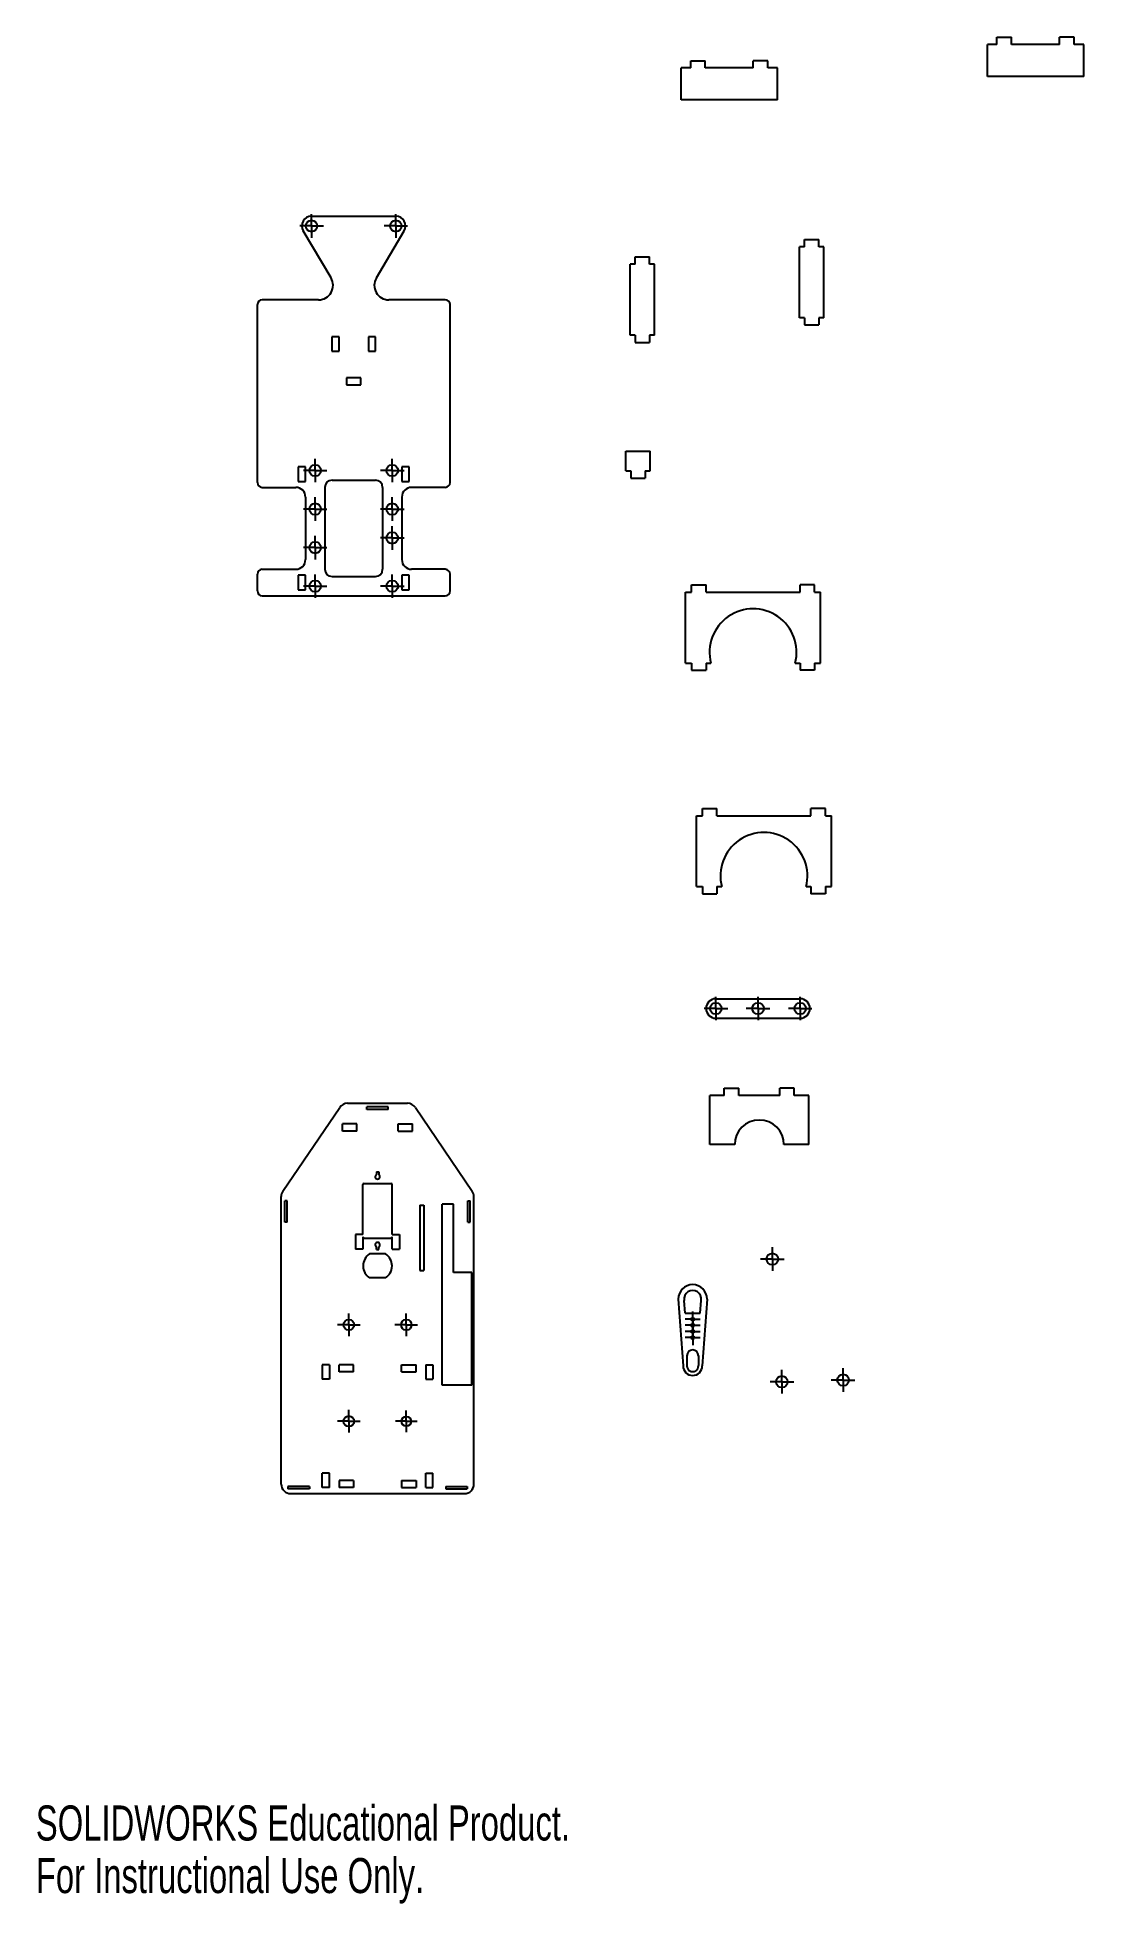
# Model space of a CAD drawing. Extents: x 1 to 435, y 0 to 774.
import ezdxf

# ---------------------------------------------------------------- set-up
doc = ezdxf.new("R2010")
doc.units = 0
doc.layers.get('0').update_dxf_attribs({"linetype": 'CONTINUOUS'})
doc.styles.add('SLDTEXTSTYLE0', font='TXT', dxfattribs={"width": 0.7})

# ---------------------------------------------------------------- blocks, each defined once
blk = doc.blocks.new('SW_CENTERMARKSYMBOL_0')
at = {"color": 0, "linetype": 'CONTINUOUS'}
for p, q in [((-2.5, 0), (-4.9, 0)), ((0, 0), (-2.5, 0)), ((0, 2.5), (0, 4.9)), ((0, 0), (0, 2.5)), ((0, 0), (0, -2.5)), ((0, 0), (2.5, 0)), ((2.5, 0), (4.9, 0)), ((0, -2.5), (0, -4.9))]:
    blk.add_line(p, q, dxfattribs=at)
blk = doc.blocks.new('SW_CENTERMARKSYMBOL_1')
at = {"color": 0, "linetype": 'CONTINUOUS'}
for p, q in [((-2.5, 0), (-4.9, 0)), ((0, 0), (-2.5, 0)), ((0, 2.5), (0, 4.9)), ((0, 0), (0, 2.5)), ((0, 0), (0, -2.5)), ((0, 0), (2.5, 0)), ((2.5, 0), (4.9, 0)), ((0, -2.5), (0, -4.9))]:
    blk.add_line(p, q, dxfattribs=at)
blk = doc.blocks.new('SW_CENTERMARKSYMBOL_2')
at = {"color": 0, "linetype": 'CONTINUOUS'}
for p, q in [((-2.5, 0), (-4.9, 0)), ((0, 0), (-2.5, 0)), ((0, 2.5), (0, 4.9)), ((0, 0), (0, 2.5)), ((0, 0), (0, -2.5)), ((0, 0), (2.5, 0)), ((2.5, 0), (4.9, 0)), ((0, -2.5), (0, -4.9))]:
    blk.add_line(p, q, dxfattribs=at)
blk = doc.blocks.new('SW_CENTERMARKSYMBOL_3')
at = {"color": 0, "linetype": 'CONTINUOUS'}
for p, q in [((-2.5, 0), (-4.9, 0)), ((0, 0), (-2.5, 0)), ((0, 2.5), (0, 4.9)), ((0, 0), (0, 2.5)), ((0, 0), (0, -2.5)), ((0, 0), (2.5, 0)), ((2.5, 0), (4.9, 0)), ((0, -2.5), (0, -4.9))]:
    blk.add_line(p, q, dxfattribs=at)
blk = doc.blocks.new('SW_CENTERMARKSYMBOL_4')
at = {"color": 0, "linetype": 'CONTINUOUS'}
for p, q in [((-2.5, 0), (-4.9, 0)), ((0, 0), (-2.5, 0)), ((0, 2.5), (0, 4.9)), ((0, 0), (0, 2.5)), ((0, 0), (0, -2.5)), ((0, 0), (2.5, 0)), ((2.5, 0), (4.9, 0)), ((0, -2.5), (0, -4.9))]:
    blk.add_line(p, q, dxfattribs=at)
blk = doc.blocks.new('SW_CENTERMARKSYMBOL_5')
at = {"color": 0, "linetype": 'CONTINUOUS'}
for p, q in [((-2.5, 0), (-4.9, 0)), ((0, 0), (-2.5, 0)), ((0, 2.5), (0, 4.9)), ((0, 0), (0, 2.5)), ((0, 0), (0, -2.5)), ((0, 0), (2.5, 0)), ((2.5, 0), (4.9, 0)), ((0, -2.5), (0, -4.9))]:
    blk.add_line(p, q, dxfattribs=at)
blk = doc.blocks.new('SW_CENTERMARKSYMBOL_6')
at = {"color": 0, "linetype": 'CONTINUOUS'}
for p, q in [((-2.5, 0), (-4.9, 0)), ((0, 0), (-2.5, 0)), ((0, 2.5), (0, 4.9)), ((0, 0), (0, 2.5)), ((0, 0), (0, -2.5)), ((0, 0), (2.5, 0)), ((2.5, 0), (4.9, 0)), ((0, -2.5), (0, -4.9))]:
    blk.add_line(p, q, dxfattribs=at)
blk = doc.blocks.new('SW_CENTERMARKSYMBOL_7')
at = {"color": 0, "linetype": 'CONTINUOUS'}
for p, q in [((-2.5, 0), (-4.9, 0)), ((0, 0), (-2.5, 0)), ((0, 2.5), (0, 4.9)), ((0, 0), (0, 2.5)), ((0, 0), (0, -2.5)), ((0, 0), (2.5, 0)), ((2.5, 0), (4.9, 0)), ((0, -2.5), (0, -4.9))]:
    blk.add_line(p, q, dxfattribs=at)
blk = doc.blocks.new('SW_CENTERMARKSYMBOL_8')
at = {"color": 0, "linetype": 'CONTINUOUS'}
for p, q in [((-2.5, 0), (-4.9, 0)), ((0, 0), (-2.5, 0)), ((0, 2.5), (0, 4.9)), ((0, 0), (0, 2.5)), ((0, 0), (0, -2.5)), ((0, 0), (2.5, 0)), ((2.5, 0), (4.9, 0)), ((0, -2.5), (0, -4.9))]:
    blk.add_line(p, q, dxfattribs=at)
blk = doc.blocks.new('SW_CENTERMARKSYMBOL_9')
at = {"color": 0, "linetype": 'CONTINUOUS'}
for p, q in [((-2.5, 0), (-4.9, 0)), ((0, 0), (-2.5, 0)), ((0, 2.5), (0, 4.9)), ((0, 0), (0, 2.5)), ((0, 0), (0, -2.5)), ((0, 0), (2.5, 0)), ((2.5, 0), (4.9, 0)), ((0, -2.5), (0, -4.9))]:
    blk.add_line(p, q, dxfattribs=at)
blk = doc.blocks.new('SW_CENTERMARKSYMBOL_10')
at = {"color": 0, "linetype": 'CONTINUOUS'}
for p, q in [((-2.5, 0), (-4.7, 0)), ((0, 0), (-2.5, 0)), ((0, 2.5), (0, 4.7)), ((0, 0), (0, 2.5)), ((0, 0), (0, -2.5)), ((0, 0), (2.5, 0)), ((2.5, 0), (4.7, 0)), ((0, -2.5), (0, -4.7))]:
    blk.add_line(p, q, dxfattribs=at)
blk = doc.blocks.new('SW_CENTERMARKSYMBOL_11')
at = {"color": 0, "linetype": 'CONTINUOUS'}
for p, q in [((-2.5, 0), (-4.7, 0)), ((0, 0), (-2.5, 0)), ((0, 2.5), (0, 4.7)), ((0, 0), (0, 2.5)), ((0, 0), (0, -2.5)), ((0, 0), (2.5, 0)), ((2.5, 0), (4.7, 0)), ((0, -2.5), (0, -4.7))]:
    blk.add_line(p, q, dxfattribs=at)
blk = doc.blocks.new('SW_CENTERMARKSYMBOL_12')
at = {"color": 0, "linetype": 'CONTINUOUS'}
for p, q in [((-2.5, 0), (-4.52, 0)), ((0, 0), (-2.5, 0)), ((0, 2.5), (0, 4.52)), ((0, 0), (0, 2.5)), ((0, 0), (0, -2.5)), ((0, 0), (2.5, 0)), ((2.5, 0), (4.52, 0)), ((0, -2.5), (0, -4.52))]:
    blk.add_line(p, q, dxfattribs=at)
blk = doc.blocks.new('SW_CENTERMARKSYMBOL_13')
at = {"color": 0, "linetype": 'CONTINUOUS'}
for p, q in [((-2.5, 0), (-4.7, 0)), ((0, 0), (-2.5, 0)), ((0, 2.5), (0, 4.7)), ((0, 0), (0, 2.5)), ((0, 0), (0, -2.5)), ((0, 0), (2.5, 0)), ((2.5, 0), (4.7, 0)), ((0, -2.5), (0, -4.7))]:
    blk.add_line(p, q, dxfattribs=at)
blk = doc.blocks.new('SW_CENTERMARKSYMBOL_14')
at = {"color": 0, "linetype": 'CONTINUOUS'}
for p, q in [((-2.5, 0), (-4.9, 0)), ((0, 0), (-2.5, 0)), ((0, 2.5), (0, 4.9)), ((0, 0), (0, 2.5)), ((0, 0), (0, -2.5)), ((0, 0), (2.5, 0)), ((2.5, 0), (4.9, 0)), ((0, -2.5), (0, -4.9))]:
    blk.add_line(p, q, dxfattribs=at)
blk = doc.blocks.new('SW_CENTERMARKSYMBOL_15')
at = {"color": 0, "linetype": 'CONTINUOUS'}
for p, q in [((-2.5, 0), (-4.9, 0)), ((0, 0), (-2.5, 0)), ((0, 2.5), (0, 4.9)), ((0, 0), (0, 2.5)), ((0, 0), (0, -2.5)), ((0, 0), (2.5, 0)), ((2.5, 0), (4.9, 0)), ((0, -2.5), (0, -4.9))]:
    blk.add_line(p, q, dxfattribs=at)
blk = doc.blocks.new('SW_CENTERMARKSYMBOL_16')
at = {"color": 0, "linetype": 'CONTINUOUS'}
for p, q in [((-2.5, 0), (-4.9, 0)), ((0, 0), (-2.5, 0)), ((0, 2.5), (0, 4.9)), ((0, 0), (0, 2.5)), ((0, 0), (0, -2.5)), ((0, 0), (2.5, 0)), ((2.5, 0), (4.9, 0)), ((0, -2.5), (0, -4.9))]:
    blk.add_line(p, q, dxfattribs=at)
blk = doc.blocks.new('SW_CENTERMARKSYMBOL_17')
at = {"color": 0, "linetype": 'CONTINUOUS'}
for p, q in [((-2.5, 0), (-3.125, 0)), ((0, 0), (-2.5, 0)), ((0, 2.5), (0, 3.125)), ((0, 0), (0, 2.5)), ((0, 0), (0, -2.5)), ((0, 0), (2.5, 0)), ((2.5, 0), (3.125, 0)), ((0, -2.5), (0, -3.125))]:
    blk.add_line(p, q, dxfattribs=at)
blk = doc.blocks.new('SW_CENTERMARKSYMBOL_18')
at = {"color": 0, "linetype": 'CONTINUOUS'}
for p, q in [((-2.5, 0), (-3.125, 0)), ((0, 0), (-2.5, 0)), ((0, 2.5), (0, 3.125)), ((0, 0), (0, 2.5)), ((0, 0), (0, -2.5)), ((0, 0), (2.5, 0)), ((2.5, 0), (3.125, 0)), ((0, -2.5), (0, -3.125))]:
    blk.add_line(p, q, dxfattribs=at)
blk = doc.blocks.new('SW_CENTERMARKSYMBOL_19')
at = {"color": 0, "linetype": 'CONTINUOUS'}
for p, q in [((-2.5, 0), (-3.125, 0)), ((0, 0), (-2.5, 0)), ((0, 2.5), (0, 3.125)), ((0, 0), (0, 2.5)), ((0, 0), (0, -2.5)), ((0, 0), (2.5, 0)), ((2.5, 0), (3.125, 0)), ((0, -2.5), (0, -3.125))]:
    blk.add_line(p, q, dxfattribs=at)
blk = doc.blocks.new('SW_CENTERMARKSYMBOL_20')
at = {"color": 0, "linetype": 'CONTINUOUS'}
for p, q in [((-2.5, 0), (-3.125, 0)), ((0, 0), (-2.5, 0)), ((0, 2.5), (0, 3.125)), ((0, 0), (0, 2.5)), ((0, 0), (0, -2.5)), ((0, 0), (2.5, 0)), ((2.5, 0), (3.125, 0)), ((0, -2.5), (0, -3.125))]:
    blk.add_line(p, q, dxfattribs=at)
blk = doc.blocks.new('SW_CENTERMARKSYMBOL_21')
at = {"color": 0, "linetype": 'CONTINUOUS'}
for p, q in [((-2.5, 0), (-4.9, 0)), ((0, 0), (-2.5, 0)), ((0, 2.5), (0, 4.9)), ((0, 0), (0, 2.5)), ((0, 0), (0, -2.5)), ((0, 0), (2.5, 0)), ((2.5, 0), (4.9, 0)), ((0, -2.5), (0, -4.9))]:
    blk.add_line(p, q, dxfattribs=at)
blk = doc.blocks.new('SW_CENTERMARKSYMBOL_22')
at = {"color": 0, "linetype": 'CONTINUOUS'}
for p, q in [((-2.5, 0), (-4.9, 0)), ((0, 0), (-2.5, 0)), ((0, 2.5), (0, 4.9)), ((0, 0), (0, 2.5)), ((0, 0), (0, -2.5)), ((0, 0), (2.5, 0)), ((2.5, 0), (4.9, 0)), ((0, -2.5), (0, -4.9))]:
    blk.add_line(p, q, dxfattribs=at)
blk = doc.blocks.new('SW_CENTERMARKSYMBOL_23')
at = {"color": 0, "linetype": 'CONTINUOUS'}
for p, q in [((-2.5, 0), (-4.9, 0)), ((0, 0), (-2.5, 0)), ((0, 2.5), (0, 4.9)), ((0, 0), (0, 2.5)), ((0, 0), (0, -2.5)), ((0, 0), (2.5, 0)), ((2.5, 0), (4.9, 0)), ((0, -2.5), (0, -4.9))]:
    blk.add_line(p, q, dxfattribs=at)

msp = doc.modelspace()

# ---------------------------------------------------------------- linework, layer by layer
at = {"color": 7, "linetype": 'CONTINUOUS'}
for p, q in [((399.01, 771.34), (395.01, 771.34)), ((395.01, 758.04), (395.01, 771.34)), ((399.01, 771.34), (399.01, 774.34)), ((399.01, 774.34), (405.01, 774.34)), ((405.01, 771.34), (405.01, 774.34)), ((425.01, 771.34), (405.01, 771.34)), ((425.01, 771.34), (425.01, 774.34)), ((431.01, 774.34), (425.01, 774.34)), ((431.01, 771.34), (431.01, 774.34)), ((435.01, 771.34), (431.01, 771.34)), ((435.01, 758.04), (435.01, 771.34)), ((271.85, 761.64), (267.85, 761.64)), ((267.85, 748.34), (267.85, 761.64)), ((271.85, 761.64), (271.85, 764.64)), ((271.85, 764.64), (277.85, 764.64)), ((277.85, 761.64), (277.85, 764.64)), ((297.85, 761.64), (277.85, 761.64)), ((297.85, 761.64), (297.85, 764.64)), ((303.85, 764.64), (297.85, 764.64)), ((303.85, 761.64), (303.85, 764.64)), ((307.85, 761.64), (303.85, 761.64)), ((307.85, 748.34), (307.85, 761.64)), ((435.01, 758.04), (395.01, 758.04)), ((307.85, 748.34), (267.85, 748.34)), ((114.46, 700.07), (149.46, 700.07)), ((122.55, 674.47), (110.99, 693.98)), ((141.36, 674.47), (152.93, 693.98)), ((319.09, 687.41), (319.09, 690.41)), ((319.09, 690.41), (325.09, 690.41)), ((325.09, 687.41), (325.09, 690.41)), ((248.8, 680.2), (248.8, 683.2)), ((248.8, 683.2), (254.8, 683.2)), ((254.8, 680.2), (254.8, 683.2)), ((319.09, 687.41), (317.09, 687.41)), ((317.09, 657.96), (317.09, 687.41)), ((327.09, 687.41), (325.09, 687.41)), ((327.09, 657.96), (327.09, 687.41)), ((248.8, 680.2), (246.8, 680.2)), ((246.8, 650.75), (246.8, 680.2)), ((256.8, 680.2), (254.8, 680.2)), ((256.8, 650.75), (256.8, 680.2)), ((91.96, 589.57), (91.96, 663.41)), ((117.39, 665.41), (93.96, 665.41)), ((169.96, 665.41), (146.52, 665.41)), ((171.96, 589.57), (171.96, 663.41)), ((248.8, 650.75), (246.8, 650.75)), ((248.8, 650.75), (248.8, 647.75)), ((256.8, 650.75), (254.8, 650.75)), ((254.8, 650.75), (254.8, 647.75)), ((319.09, 657.96), (317.09, 657.96)), ((319.09, 657.96), (319.09, 654.96)), ((319.09, 654.96), (325.09, 654.96)), ((327.09, 657.96), (325.09, 657.96)), ((325.09, 657.96), (325.09, 654.96)), ((125.86, 650.07), (122.86, 650.07)), ((122.86, 650.07), (122.86, 644.07)), ((122.86, 644.07), (125.86, 644.07)), ((125.86, 644.07), (125.86, 650.07)), ((141.06, 650.07), (138.06, 650.07)), ((138.06, 650.07), (138.06, 644.07)), ((138.06, 644.07), (141.06, 644.07)), ((141.06, 644.07), (141.06, 650.07)), ((248.8, 647.75), (254.8, 647.75)), ((134.96, 633.07), (128.96, 633.07)), ((128.96, 633.07), (128.96, 630.07)), ((128.96, 630.07), (134.96, 630.07)), ((134.96, 630.07), (134.96, 633.07)), ((245, 594.39), (245, 602.6)), ((245, 602.6), (255, 602.6)), ((255, 594.39), (255, 602.6)), ((111.96, 596.07), (108.96, 596.07)), ((108.96, 596.07), (108.96, 590.07)), ((108.96, 590.07), (111.96, 590.07)), ((111.96, 590.07), (111.96, 596.07)), ((122.96, 590.57), (140.96, 590.57)), ((154.96, 596.07), (151.96, 596.07)), ((151.96, 596.07), (151.96, 590.07)), ((151.96, 590.07), (154.96, 590.07)), ((154.96, 590.07), (154.96, 596.07)), ((245, 594.39), (247, 594.39)), ((247, 594.39), (247, 591.39)), ((247, 591.39), (253, 591.39)), ((253, 594.39), (255, 594.39)), ((253, 594.39), (253, 591.39)), ((93.96, 587.57), (107.96, 587.57)), ((111.96, 583.57), (111.96, 557.57)), ((119.96, 587.57), (119.96, 553.57)), ((143.96, 587.57), (143.96, 553.57)), ((151.96, 583.57), (151.96, 557.57)), ((169.96, 587.57), (155.96, 587.57)), ((91.96, 544.57), (91.96, 551.57)), ((93.96, 553.57), (107.96, 553.57)), ((111.96, 551.07), (108.96, 551.07)), ((108.96, 551.07), (108.96, 545.07)), ((111.96, 545.07), (111.96, 551.07)), ((122.96, 550.57), (140.96, 550.57)), ((151.96, 551.07), (151.96, 545.07)), ((154.96, 551.07), (151.96, 551.07)), ((154.96, 545.07), (154.96, 551.07)), ((169.96, 553.57), (155.96, 553.57)), ((171.96, 544.57), (171.96, 551.57)), ((93.96, 542.57), (169.96, 542.57)), ((108.96, 545.07), (111.96, 545.07)), ((151.96, 545.07), (154.96, 545.07)), ((269.76, 514.68), (269.76, 544.13)), ((269.76, 544.13), (272.26, 544.13)), ((272.26, 544.13), (272.26, 547.13)), ((272.26, 547.13), (278.26, 547.13)), ((278.26, 544.13), (278.26, 547.13)), ((278.26, 544.13), (317.26, 544.13)), ((317.26, 544.13), (317.26, 547.13)), ((323.26, 547.13), (317.26, 547.13)), ((323.26, 544.13), (323.26, 547.13)), ((323.26, 544.13), (325.76, 544.13)), ((325.76, 514.68), (325.76, 544.13)), ((269.76, 514.68), (272.26, 514.68)), ((272.26, 514.68), (272.26, 511.68)), ((272.26, 511.68), (278.26, 511.68)), ((278.26, 514.68), (280.26, 514.68)), ((278.26, 514.68), (278.26, 511.68)), ((315.26, 514.68), (317.26, 514.68)), ((317.26, 514.68), (317.26, 511.68)), ((323.26, 511.68), (317.26, 511.68)), ((323.26, 514.68), (325.76, 514.68)), ((323.26, 514.68), (323.26, 511.68)), ((274.27, 421.87), (274.27, 451.32)), ((274.27, 451.32), (276.77, 451.32)), ((276.77, 451.32), (276.77, 454.32)), ((276.77, 454.32), (282.77, 454.32)), ((282.77, 451.32), (282.77, 454.32)), ((282.77, 451.32), (321.77, 451.32)), ((321.77, 451.32), (321.77, 454.32)), ((327.77, 454.32), (321.77, 454.32)), ((327.77, 451.32), (327.77, 454.32)), ((327.77, 451.32), (330.27, 451.32)), ((330.27, 421.87), (330.27, 451.32)), ((274.27, 421.87), (276.77, 421.87)), ((276.77, 421.87), (276.77, 418.87)), ((276.77, 418.87), (282.77, 418.87)), ((282.77, 421.87), (284.77, 421.87)), ((282.77, 421.87), (282.77, 418.87)), ((319.77, 421.87), (321.77, 421.87)), ((321.77, 421.87), (321.77, 418.87)), ((327.77, 418.87), (321.77, 418.87)), ((327.77, 421.87), (330.27, 421.87)), ((327.77, 421.87), (327.77, 418.87)), ((282.31, 375.33), (317.31, 375.33)), ((282.31, 367.26), (317.31, 367.26)), ((279.85, 314.8), (279.85, 335.25)), ((285.81, 335.25), (279.85, 335.25)), ((285.81, 335.25), (285.81, 338.25)), ((285.81, 338.25), (291.81, 338.25)), ((291.81, 335.25), (291.81, 338.25)), ((308.88, 335.25), (291.81, 335.25)), ((308.88, 335.25), (308.88, 338.25)), ((314.88, 338.25), (308.88, 338.25)), ((314.88, 335.25), (314.88, 338.25)), ((320.85, 335.25), (314.88, 335.25)), ((320.85, 314.8), (320.85, 335.25)), ((102.56, 295.52), (126.14, 330.21)), ((129.45, 331.97), (154.29, 331.97)), ((146.31, 330.46), (137.42, 330.46)), ((137.42, 329.44), (137.42, 330.46)), ((146.31, 329.44), (137.42, 329.44)), ((146.31, 329.44), (146.31, 330.46)), ((157.6, 330.21), (181.18, 295.52)), ((133.33, 323.43), (127.33, 323.43)), ((127.33, 320.43), (127.33, 323.43)), ((133.33, 320.43), (127.33, 320.43)), ((133.33, 320.43), (133.33, 323.43)), ((150.41, 323.43), (156.41, 323.43)), ((150.41, 320.43), (150.41, 323.43)), ((150.41, 320.43), (156.41, 320.43)), ((156.41, 320.43), (156.41, 323.43)), ((290.12, 314.8), (279.85, 314.8)), ((320.85, 314.8), (310.57, 314.8)), ((141.37, 303.5), (142.37, 303.5)), ((141.37, 303.5), (141.37, 302.36)), ((142.37, 303.5), (142.37, 302.36)), ((135.77, 277.47), (135.77, 298.22)), ((136.27, 298.72), (147.47, 298.72)), ((147.97, 277.47), (147.97, 298.22)), ((101.87, 173.97), (101.87, 293.27)), ((104.4, 291.51), (103.38, 291.51)), ((103.38, 282.62), (103.38, 291.51)), ((104.4, 282.62), (104.4, 291.51)), ((159.48, 289.64), (159.48, 262.64)), ((159.48, 289.64), (161.05, 289.64)), ((161.05, 289.64), (161.05, 262.64)), ((173.35, 290.05), (168.7, 290.05)), ((168.7, 214.97), (168.7, 290.05)), ((173.35, 261.69), (173.35, 290.05)), ((179.34, 291.51), (180.36, 291.51)), ((179.34, 282.62), (179.34, 291.51)), ((180.36, 282.62), (180.36, 291.51)), ((181.87, 173.97), (181.87, 293.27)), ((104.4, 282.62), (103.38, 282.62)), ((179.34, 282.62), (180.36, 282.62)), ((135.77, 277.47), (132.77, 277.47)), ((132.77, 277.47), (132.77, 271.47)), ((135.77, 271.47), (132.77, 271.47)), ((135.77, 276.52), (135.77, 271.47)), ((136.27, 276.02), (147.47, 276.02)), ((141.37, 271.25), (141.37, 272.38)), ((141.37, 271.25), (142.37, 271.25)), ((142.37, 271.25), (142.37, 272.38)), ((147.97, 277.47), (150.97, 277.47)), ((147.97, 271.47), (147.97, 276.52)), ((147.97, 271.47), (150.97, 271.47)), ((150.97, 277.47), (150.97, 271.47)), ((145.18, 269.47), (138.55, 269.47)), ((145.18, 259.47), (138.55, 259.47)), ((159.48, 262.64), (161.05, 262.64)), ((180.94, 261.69), (173.35, 261.69)), ((180.94, 214.97), (180.94, 261.69)), ((266.68, 250.7), (268.68, 223)), ((269.53, 244.93), (269.12, 250.15)), ((275.83, 244.93), (276.24, 250.15)), ((278.68, 250.7), (276.68, 223)), ((269.53, 244.93), (275.83, 244.93)), ((270.28, 227.2), (270.28, 223)), ((275.08, 227.2), (275.08, 223.13)), ((121.87, 223.47), (118.87, 223.47)), ((118.87, 223.47), (118.87, 217.47)), ((121.87, 217.47), (118.87, 217.47)), ((121.87, 223.47), (121.87, 217.47)), ((125.87, 220.47), (125.87, 223.47)), ((131.87, 223.47), (125.87, 223.47)), ((131.87, 220.47), (125.87, 220.47)), ((131.87, 220.47), (131.87, 223.47)), ((151.87, 223.47), (157.87, 223.47)), ((151.87, 220.47), (151.87, 223.47)), ((151.87, 220.47), (157.87, 220.47)), ((157.87, 220.47), (157.87, 223.47)), ((161.87, 223.47), (161.87, 217.47)), ((161.87, 223.47), (164.87, 223.47)), ((161.87, 217.47), (164.87, 217.47)), ((164.87, 223.47), (164.87, 217.47)), ((180.94, 214.97), (168.7, 214.97)), ((121.87, 178.47), (118.87, 178.47)), ((118.87, 172.47), (118.87, 178.47)), ((121.87, 172.47), (121.87, 178.47)), ((161.87, 178.47), (164.87, 178.47)), ((161.87, 172.47), (161.87, 178.47)), ((164.87, 172.47), (164.87, 178.47)), ((113.56, 173), (104.67, 173)), ((104.67, 173), (104.67, 171.98)), ((113.56, 171.98), (104.67, 171.98)), ((113.56, 173), (113.56, 171.98)), ((121.87, 172.47), (118.87, 172.47)), ((131.87, 175.47), (125.87, 175.47)), ((125.87, 175.47), (125.87, 172.47)), ((131.87, 172.47), (125.87, 172.47)), ((131.87, 175.47), (131.87, 172.47)), ((151.87, 175.47), (157.87, 175.47)), ((151.87, 175.47), (151.87, 172.47)), ((151.87, 172.47), (157.87, 172.47)), ((157.87, 175.47), (157.87, 172.47)), ((161.87, 172.47), (164.87, 172.47)), ((170.18, 173), (179.07, 173)), ((170.18, 173), (170.18, 171.98)), ((170.18, 171.98), (179.07, 171.98)), ((179.07, 173), (179.07, 171.98)), ((105.87, 169.97), (177.87, 169.97))]:
    msp.add_line(p, q, dxfattribs=at)
for centre, radius in [((114.46, 696.04), 2.4), ((149.46, 696.04), 2.4), ((115.96, 594.57), 2.4), ((147.96, 594.57), 2.4), ((115.96, 578.57), 2.4), ((147.96, 578.57), 2.4), ((147.96, 566.57), 2.4), ((115.96, 562.57), 2.4), ((115.96, 546.57), 2.4), ((147.96, 546.57), 2.4), ((282.31, 371.3), 2.4), ((299.81, 371.3), 2.4), ((317.31, 371.3), 2.4), ((305.78, 267.32), 2.4), ((129.94, 240.05), 2.2), ((153.8, 240.05), 2.2), ((272.68, 242.38), 0.625), ((272.68, 239.83), 0.625), ((272.68, 237.28), 0.625), ((272.68, 234.73), 0.625), ((309.71, 216.41), 2.4), ((335.13, 217.12), 2.4), ((129.94, 200.01), 2.2), ((153.8, 200.01), 2.02)]:
    msp.add_circle(centre, radius, dxfattribs=at)
for centre, radius, start, end in [((114.46, 696.04), 4.04, 90, 210.66126), ((149.46, 696.04), 4.03, 329.33874, 90), ((117.39, 671.41), 6, 270, 30.66126), ((146.52, 671.41), 6, 149.33874, 270), ((93.96, 663.41), 2, 90, 180), ((169.96, 663.41), 2, 0, 90), ((93.96, 589.57), 2, 180, 270), ((122.96, 587.57), 3, 90, 180), ((140.96, 587.57), 3, 0, 90), ((169.96, 589.57), 2, 270, 0), ((107.96, 583.57), 4, 0, 90), ((155.96, 583.57), 4, 90, 180), ((93.96, 551.57), 2, 90, 180), ((107.96, 557.57), 4, 270, 0), ((122.96, 553.57), 3, 180, 270), ((140.96, 553.57), 3, 270, 0), ((155.96, 557.57), 4, 180, 270), ((169.96, 551.57), 2, 0, 90), ((93.96, 544.57), 2, 180, 270), ((169.96, 544.57), 2, 270, 0), ((297.76, 519.13), 18.06, 345.73288, 194.26712), ((302.27, 426.32), 18.06, 345.73288, 194.26712), ((282.31, 371.3), 4.04, 90, 270), ((317.31, 371.3), 4.04, 270, 90), ((129.45, 327.97), 4, 90, 145.79769), ((154.29, 327.97), 4, 34.20231, 90), ((300.35, 314.8), 10.22, 0, 180), ((141.87, 301.5), 1, 120, 60), ((105.87, 293.27), 4, 145.79769, 180), ((136.27, 298.22), 0.5, 90, 180), ((147.47, 298.22), 0.5, 0, 90), ((177.87, 293.27), 4, 0, 34.20231), ((136.27, 276.52), 0.5, 180, 270), ((141.87, 273.25), 1, 300, 240), ((147.47, 276.52), 0.5, 270, 0), ((141.87, 264.47), 6, 123.55731, 236.44269), ((141.87, 264.47), 6, 303.55731, 56.44269), ((272.68, 250.7), 6, 0, 180), ((272.68, 250.7), 3.6, 351.14606, 188.85394), ((272.68, 227.2), 2.4, 0, 180), ((272.68, 223), 4, 180, 0), ((272.68, 223), 2.4, 180, 2.99677), ((105.87, 173.97), 4, 180, 270), ((177.87, 173.97), 4, 270, 0)]:
    msp.add_arc(centre, radius, start, end, dxfattribs=at)

# ---------------------------------------------------------------- block references
for name, p in [('SW_CENTERMARKSYMBOL_1', (114.46, 696.04)), ('SW_CENTERMARKSYMBOL_0', (149.46, 696.04)), ('SW_CENTERMARKSYMBOL_5', (115.96, 594.57)), ('SW_CENTERMARKSYMBOL_4', (147.96, 594.57)), ('SW_CENTERMARKSYMBOL_2', (115.96, 578.57)), ('SW_CENTERMARKSYMBOL_8', (147.96, 578.57)), ('SW_CENTERMARKSYMBOL_3', (115.96, 562.57)), ('SW_CENTERMARKSYMBOL_9', (147.96, 566.57)), ('SW_CENTERMARKSYMBOL_6', (115.96, 546.57)), ('SW_CENTERMARKSYMBOL_7', (147.96, 546.57)), ('SW_CENTERMARKSYMBOL_15', (282.31, 371.3)), ('SW_CENTERMARKSYMBOL_16', (299.81, 371.3)), ('SW_CENTERMARKSYMBOL_14', (317.31, 371.3)), ('SW_CENTERMARKSYMBOL_21', (305.78, 267.32)), ('SW_CENTERMARKSYMBOL_10', (129.94, 240.05)), ('SW_CENTERMARKSYMBOL_11', (153.8, 240.05)), ('SW_CENTERMARKSYMBOL_19', (272.68, 242.38)), ('SW_CENTERMARKSYMBOL_18', (272.68, 239.83)), ('SW_CENTERMARKSYMBOL_17', (272.68, 237.28)), ('SW_CENTERMARKSYMBOL_20', (272.68, 234.73)), ('SW_CENTERMARKSYMBOL_22', (309.71, 216.41)), ('SW_CENTERMARKSYMBOL_23', (335.13, 217.12)), ('SW_CENTERMARKSYMBOL_13', (129.94, 200.01)), ('SW_CENTERMARKSYMBOL_12', (153.8, 200.01))]:
    msp.add_blockref(name, p, dxfattribs=at)

# ---------------------------------------------------------------- texts
at = {"color": 7, "linetype": 'CONTINUOUS', "char_height": 14.5493, "attachment_point": 1, "style": 'SLDTEXTSTYLE0'}
for s, insert in [('SOLIDWORKS Educational Product.', (0, 40.58)), ('For Instructional Use Only.', (0, 18.76))]:
    msp.add_mtext(s, dxfattribs=dict(at, insert=insert))

doc.saveas('drawing.dxf')
